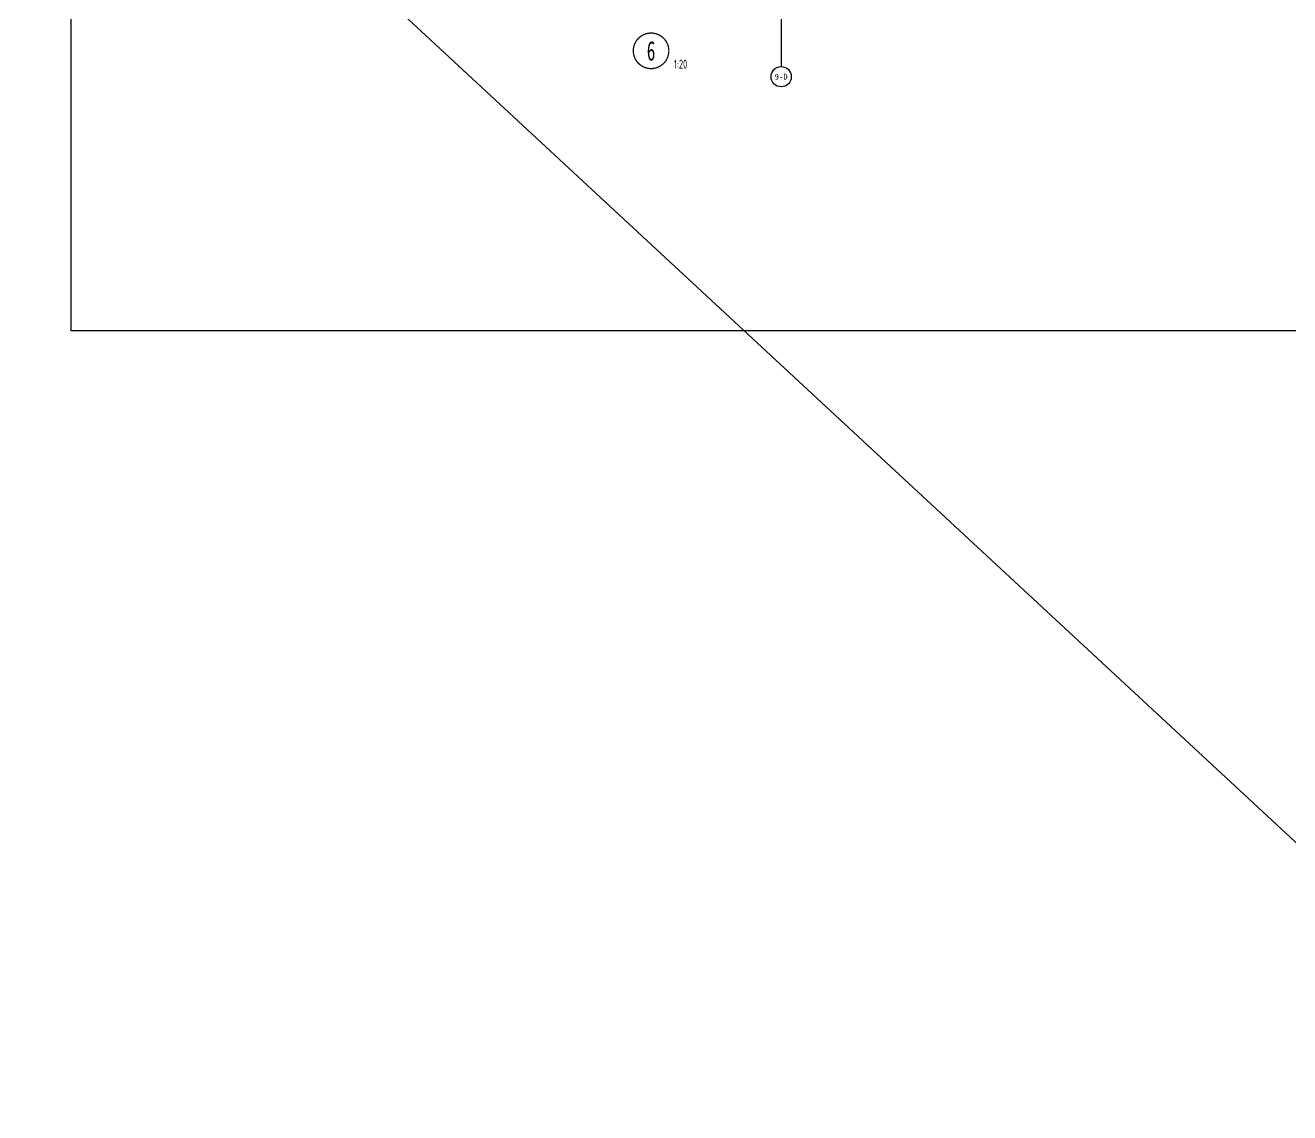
# Model space of a CAD drawing. Extents: x 198753 to 882193, y -399300 to 132460.
# Drawn here: x 430481 to 440441, y -75236 to -66674 of the extents above; entities that cross this region are included whole.
import ezdxf
from ezdxf.enums import TextEntityAlignment as Align

# ---------------------------------------------------------------- set-up
doc = ezdxf.new("R2010")
doc.units = 0
doc.header["$LTSCALE"] = 1000
doc.header["$MEASUREMENT"] = 0
doc.linetypes.add('DOTE', pattern=[2.42, 2, -0.2, 0.02, -0.2])
for name, color, linetype in [('01-标注_符号', 200, 'Continuous'), ('01-标注_轴线坐标', 132, 'Continuous'), ('02-TEXT_标注', 130, 'Continuous'), ('02-TEXT_轴号', 7, 'Continuous'), ('A_AXIS-轴线', 36, 'DOTE'), ('AXIS_TEXT', 7, 'Continuous')]:
    doc.layers.add(name, color=color, linetype=linetype)
doc.layers.add('04-不打印_辅助线', color=165, linetype='Continuous', plot=False)
doc.styles.add('_TCH_AXIS', font='STXIHEI.TTF', dxfattribs={"width": 0.75})
doc.styles.add('_TCH_DIM', font='ROS1', dxfattribs={"width": 0.8, "bigfont": 'JD'})
doc.styles.add('_TCH_LABEL', font='STXIHEI.TTF', dxfattribs={"width": 0.75})
doc.styles.add('COMPLEX', font='COMPLEX')

# ---------------------------------------------------------------- blocks, each defined once
blk = doc.blocks.new('_AXISO')
blk.add_circle((0, 0), 0.5)
at = {"layer": 'AXIS_TEXT', "style": 'COMPLEX', "width": 1.041667}
blk.add_attdef('A', text='', height=0.56, dxfattribs=at).set_placement((-0.25, -0.28), (0.25, -0.28), align=Align.FIT)

msp = doc.modelspace()

# ---------------------------------------------------------------- linework, layer by layer
msp.add_lwpolyline([(463143.8, -94124.6), (295307.5, 61565.2)])
at = {"layer": '01-标注_符号', "const_width": 10}
msp.add_lwpolyline([(435550.3, -66875.3, 1), (435270.3, -66875.3, 1)], format="xyb", close=True, dxfattribs=at)
at = {"layer": '01-标注_轴线坐标'}
msp.add_line((436435, -66799.1), (436435, -66999.1), dxfattribs=at)
at = {"layer": '04-不打印_辅助线', "color": 1}
msp.add_lwpolyline([(430841.5, -53853.6), (449807, -53853.6), (449807, -69079.9), (430841.5, -69079.9)], close=True, dxfattribs=at)
at = {"layer": 'A_AXIS-轴线', "ltscale": 0.4}
msp.add_line((436435, -56771.7), (436435, -66823.4), dxfattribs=at)

# ---------------------------------------------------------------- block references
at = {"layer": '01-标注_轴线坐标'}
ref = msp.add_blockref('_AXISO', (436435, -67079.1), dxfattribs=dict(at, xscale=160, yscale=160, zscale=160))
ref.add_attrib('A', '9-D', dxfattribs={"layer": '02-TEXT_轴号', "height": 46.72, "style": '_TCH_AXIS', "width": 1.331201}).set_placement((436384.1, -67102.5), (436485.9, -67102.5), align=Align.FIT)

# ---------------------------------------------------------------- texts
at = {"layer": '02-TEXT_标注', "style": '_TCH_LABEL', "width": 0.792215}
msp.add_text('6', height=153.7, dxfattribs=at).set_placement((435376.5, -66952.1), (435444.2, -66952.1), align=Align.FIT)
at = {"layer": '02-TEXT_标注', "style": '_TCH_DIM', "width": 0.64}
msp.add_text('1:20', height=70, dxfattribs=at).set_placement((435590.3, -67015.3))

doc.saveas('drawing.dxf')
